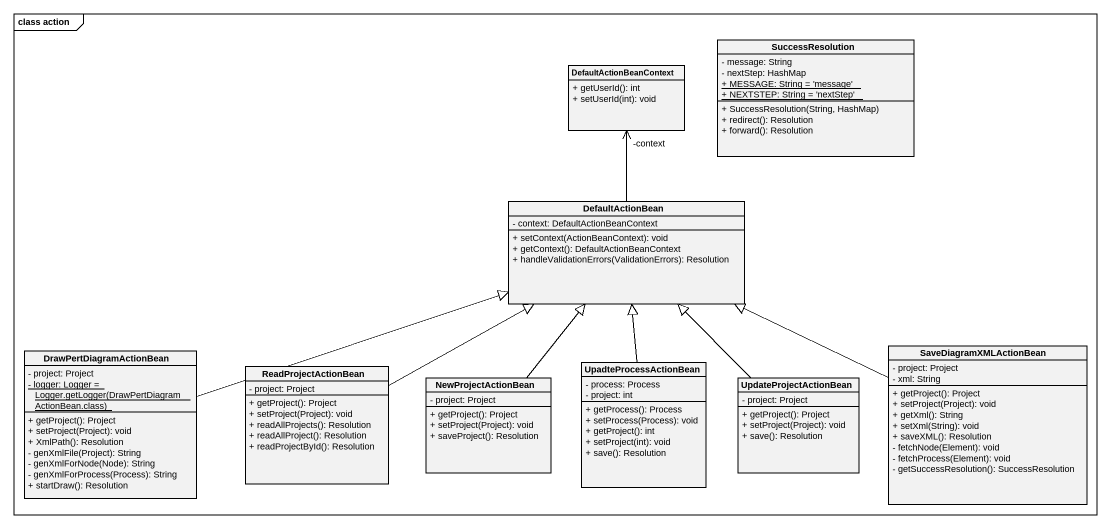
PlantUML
@startuml
mainframe class action
hide circle
hide empty members
skinparam classAttributeIconSize 0
class DefaultActionBeanContext {
  + getUserId(): int
  + setUserId(int): void
}
class SuccessResolution {
  - message: String
  - nextStep: HashMap
  {static} + MESSAGE: String = 'message'
  {static} + NEXTSTEP: String = 'nextStep'
  + SuccessResolution(String, HashMap)
  + redirect(): Resolution
  + forward(): Resolution
}
class DefaultActionBean {
  - context: DefaultActionBeanContext
  + setContext(ActionBeanContext): void
  + getContext(): DefaultActionBeanContext
  + handleValidationErrors(ValidationErrors): Resolution
}
class DrawPertDiagramActionBean {
  - project: Project
  {static} {field} - logger: Logger = Logger.getLogger(DrawPertDiagramActionBean.class)
  + getProject(): Project
  + setProject(Project): void
  + XmlPath(): Resolution
  - genXmlFile(Project): String
  - genXmlForNode(Node): String
  - genXmlForProcess(Process): String
  + startDraw(): Resolution
}
class ReadProjectActionBean {
  - project: Project
  + getProject(): Project
  + setProject(Project): void
  + readAllProjects(): Resolution
  + readAllProject(): Resolution
  + readProjectById(): Resolution
}
class NewProjectActionBean {
  - project: Project
  + getProject(): Project
  + setProject(Project): void
  + saveProject(): Resolution
}
class UpadteProcessActionBean {
  - process: Process
  - project: int
  + getProcess(): Process
  + setProcess(Process): void
  + getProject(): int
  + setProject(int): void
  + save(): Resolution
}
class UpdateProjectActionBean {
  - project: Project
  + getProject(): Project
  + setProject(Project): void
  + save(): Resolution
}
class SaveDiagramXMLActionBean {
  - project: Project
  - xml: String
  + getProject(): Project
  + setProject(Project): void
  + getXml(): String
  + setXml(String): void
  + saveXML(): Resolution
  - fetchNode(Element): void
  - fetchProcess(Element): void
  - getSuccessResolution(): SuccessResolution
}
DefaultActionBean -up-> "-context" DefaultActionBeanContext
DrawPertDiagramActionBean -right-|> DefaultActionBean
ReadProjectActionBean -right-|> DefaultActionBean
NewProjectActionBean -up-|> DefaultActionBean
UpadteProcessActionBean -up-|> DefaultActionBean
UpdateProjectActionBean -up-|> DefaultActionBean
SaveDiagramXMLActionBean -left-|> DefaultActionBean
@enduml
